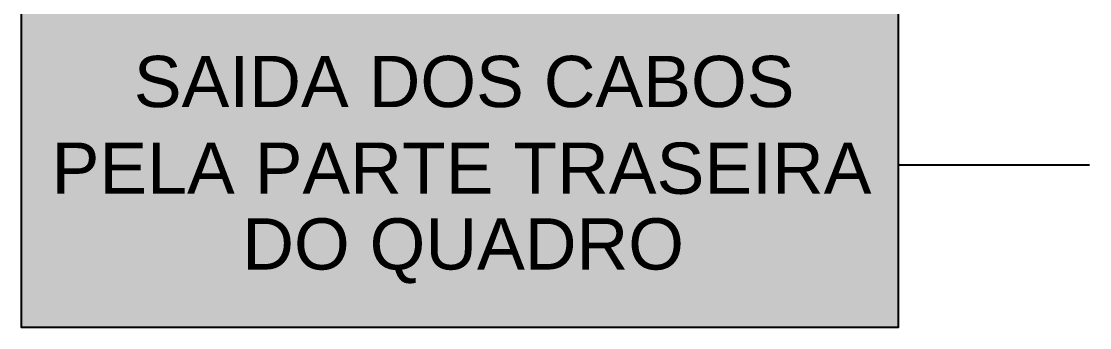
# Model space of a CAD drawing. Header units: millimetres. Extents: x 2788 to 2954, y 1337 to 1391.
# Drawn here: x 2901.186 to 2902.645, y 1352.029 to 1352.448 of the extents above; entities that cross this region are included whole.
import ezdxf

# ---------------------------------------------------------------- set-up
doc = ezdxf.new("R2010")
doc.units = ezdxf.units.MM
doc.layers.add('PDF_0', color=7, linetype='Continuous')
doc.layers.add('PDF_Texto', color=7, linetype='Continuous')
doc.styles.add('PDF Arial', font='arial.ttf')

msp = doc.modelspace()

# ---------------------------------------------------------------- linework, layer by layer
at = {"layer": 'PDF_0', "lineweight": 25}
msp.add_lwpolyline([(2901.1862, 1352.4746), (2902.3832, 1352.4746), (2902.3832, 1352.029), (2901.1862, 1352.029)], close=True, dxfattribs=at)
msp.add_lwpolyline([(2902.3832, 1352.2513), (2902.6446, 1352.2513)], dxfattribs=at)
at = {"layer": 'PDF_0', "color": 2, "transparency": 33554559}
for points in [[(2902.3832, 1352.4746), (2901.1862, 1352.4746), (2902.3832, 1352.029)], [(2901.1862, 1352.4746), (2902.3832, 1352.029), (2901.1862, 1352.029)]]:
    msp.add_solid(points, dxfattribs=at)

# ---------------------------------------------------------------- texts
at = {"layer": 'PDF_Texto', "char_height": 0.07, "attachment_point": 7, "style": 'PDF Arial'}
for s, insert in [('SAIDA DOS CABOS', (2901.3397, 1352.3294)), ('PELA PARTE TRASEIRA', (2901.2275, 1352.2109)), ('DO QUADRO', (2901.4878, 1352.0892))]:
    msp.add_mtext(s, dxfattribs=dict(at, insert=insert))

doc.saveas('drawing.dxf')
